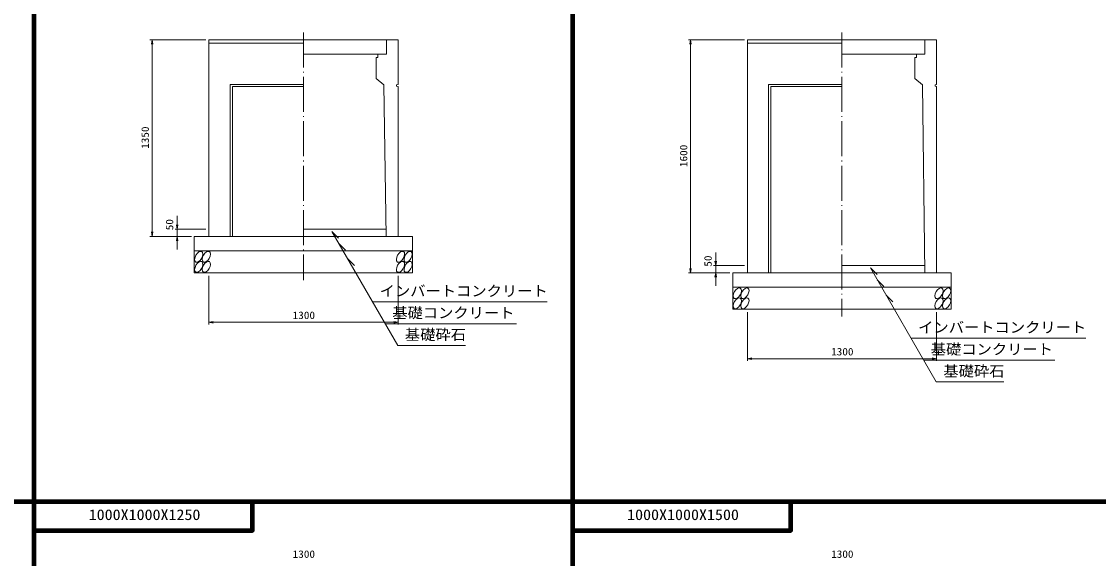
# Model space of a CAD drawing. Units: millimetres, scale not verified. Extents: x -8410 to 41710, y -74801 to 5940.
# Drawn here: x 12023 to 19423, y -69332 to -65645 of the extents above; entities that cross this region are included whole.
import ezdxf
from ezdxf.enums import TextEntityAlignment as Align

# ---------------------------------------------------------------- set-up
doc = ezdxf.new("R2010")
doc.units = ezdxf.units.MM
doc.header["$LTSCALE"] = 20
doc.linetypes.add('LONG_DASHED_DOTTED', pattern=[15.25, 12, -1.5, 0.25, -1.5])
for name, color, linetype, lineweight in [('0-0_グループ[0](0)-D-BMK(0)', 2, 'LONG_DASHED_DOTTED', 13), ('0-1_グループ[0](0)-D-STR(1)', 1, 'Continuous', 13), ('0-2_グループ[0](0)-D-STR-DIM(2)', 7, 'Continuous', 13), ('0-3_グループ[0](0)-D-STR-HTXT(3)', 7, 'Continuous', 13), ('0-5_グループ[0](0)-D-TTL(5)', 2, 'Continuous', 140)]:
    doc.layers.add(name, color=color, linetype=linetype, lineweight=lineweight)
doc.layers.add('0-4_グループ[0](0)-D-STR-TXT(4)', color=7, linetype='Continuous')
doc.layers.add('0-6_グループ[0](0)-D-TTL-TXT(6)', color=7, linetype='Continuous')
doc.styles.add('ＭＳ ゴシック', font='')
doc.styles.get('ＭＳ ゴシック').set_extended_font_data('MS Gothic')

msp = doc.modelspace()

# ---------------------------------------------------------------- linework, layer by layer
at = {"layer": '0-0_グループ[0](0)-D-BMK(0)'}
for p, q in [((13960, -65720), (13960, -67420)), ((17660, -65720), (17660, -67670))]:
    msp.add_line(p, q, dxfattribs=at)
at = {"layer": '0-1_グループ[0](0)-D-STR(1)'}
for p, q in [((14610, -65770), (13310, -65770)), ((13310, -65770), (13310, -67120)), ((14610, -65770), (14610, -66076.5)), ((18310, -65770), (17010, -65770)), ((17010, -65770), (17010, -67370)), ((18310, -65770), (18310, -66076.5)), ((13960, -65793.3), (13310, -65793.3)), ((17660, -65793.3), (17010, -65793.3)), ((14460, -65892), (14460, -66035)), ((18160, -65892), (18160, -66035)), ((13456.5, -66076.5), (13456.5, -67120)), ((13456.5, -66076.5), (13960, -66076.5)), ((14600, -66080), (14610, -66076.5)), ((17156.5, -66076.5), (17156.5, -67370)), ((17156.5, -66076.5), (17660, -66076.5)), ((18300, -66080), (18310, -66076.5)), ((13471.5, -66091.5), (13471.5, -67120)), ((13471.5, -66091.5), (13960, -66091.5)), ((14610, -66091.5), (14610, -67120)), ((17171.5, -66091.5), (17171.5, -67370)), ((17171.5, -66091.5), (17660, -66091.5)), ((18310, -66091.5), (18310, -67370)), ((14526.59, -67070), (13960, -67070)), ((14710, -67120), (13210, -67120)), ((13210, -67120), (13210, -67370)), ((14710, -67120), (14710, -67370)), ((14710, -67220), (13210, -67220)), ((18230.02, -67320), (17660, -67320)), ((14710, -67370), (13210, -67370)), ((18410, -67370), (16910, -67370)), ((16910, -67370), (16910, -67620)), ((18410, -67370), (18410, -67620)), ((18410, -67470), (16910, -67470)), ((18410, -67620), (16910, -67620))]:
    msp.add_line(p, q, dxfattribs=at)
for points in [[(14530, -65770), (14530, -65870), (13960, -65870)], [(18230, -65770), (18230, -65870), (17660, -65870)], [(14472, -65870), (14472, -65892), (14460, -65892)], [(18172, -65870), (18172, -65892), (18160, -65892)], [(14527.27, -67120), (14513, -66080), (14460, -66035)], [(14610, -66091.5), (14600, -66088), (14600, -66080)], [(18230.71, -67370), (18213, -66080), (18160, -66035)], [(18310, -66091.5), (18300, -66088), (18300, -66080)]]:
    msp.add_lwpolyline(points, dxfattribs=at)
for centre in [(13240.65, -67260.5), (13293.15, -67260.5), (14626.65, -67260.5), (14679.15, -67260.5), (13240.65, -67329.5), (13293.15, -67329.5), (14626.65, -67329.5), (14679.15, -67329.5), (16940.65, -67510.5), (16993.15, -67510.5), (18326.65, -67510.5), (18379.15, -67510.5), (16940.65, -67579.5), (16993.15, -67579.5), (18326.65, -67579.5), (18379.15, -67579.5)]:
    msp.add_ellipse(centre, major_axis=(-20.62, -35.72), ratio=0.545455, dxfattribs=at)
at = {"layer": '0-2_グループ[0](0)-D-STR-DIM(2)'}
for p, q in [((13290, -65770), (12905, -65770)), ((12920, -67120), (12920, -65770)), ((16990, -65770), (16605, -65770)), ((16620, -67370), (16620, -65770)), ((13092.48, -67210), (13092.48, -66980)), ((13092.48, -67070), (13092.48, -66980)), ((13290, -67070), (13077.48, -67070)), ((13190, -67120), (12905, -67120)), ((13190, -67120), (13077.48, -67120)), ((13092.48, -67210), (13092.48, -67120)), ((16792.48, -67460), (16792.48, -67230)), ((16792.48, -67320), (16792.48, -67230)), ((16990, -67320), (16777.48, -67320)), ((13310, -67390), (13310, -67725)), ((14610, -67390), (14610, -67725)), ((16890, -67370), (16605, -67370)), ((16890, -67370), (16777.48, -67370)), ((16792.48, -67460), (16792.48, -67370)), ((13310, -67710), (14610, -67710)), ((17010, -67640), (17010, -67975)), ((18310, -67640), (18310, -67975)), ((17010, -67960), (18310, -67960))]:
    msp.add_line(p, q, dxfattribs=at)
for points in [[(12925, -65800), (12920, -65770), (12915, -65800)], [(16625, -65800), (16620, -65770), (16615, -65800)], [(13087.48, -67040), (13092.48, -67070), (13097.48, -67040)], [(12915, -67090), (12920, -67120), (12925, -67090)], [(13097.48, -67150), (13092.48, -67120), (13087.48, -67150)], [(16615, -67340), (16620, -67370), (16625, -67340)], [(16787.48, -67290), (16792.48, -67320), (16797.48, -67290)], [(16797.48, -67400), (16792.48, -67370), (16787.48, -67400)], [(13340, -67705), (13310, -67710), (13340, -67715)], [(14580, -67715), (14610, -67710), (14580, -67705)], [(17040, -67955), (17010, -67960), (17040, -67965)], [(18280, -67965), (18310, -67960), (18280, -67955)]]:
    msp.add_lwpolyline(points, dxfattribs=at)
at = {"layer": '0-3_グループ[0](0)-D-STR-HTXT(3)'}
for p, q in [((14155.9, -67086.82), (14608.07, -67870)), ((14155.9, -67086.82), (14201.65, -67132.58)), ((14203.11, -67168.59), (14248.86, -67214.35)), ((14263.78, -67273.68), (14309.53, -67319.43)), ((17855.9, -67336.82), (18308.07, -68120)), ((17855.9, -67336.82), (17901.65, -67382.58)), ((17903.11, -67418.59), (17948.86, -67464.35)), ((17963.78, -67523.68), (18009.53, -67569.43)), ((14434.86, -67570), (15635.46, -67570)), ((14521.47, -67720), (15422.93, -67720)), ((18134.86, -67820), (19335.46, -67820)), ((14608.07, -67870), (15072.26, -67870)), ((18221.47, -67970), (19122.93, -67970)), ((18308.07, -68120), (18772.26, -68120))]:
    msp.add_line(p, q, dxfattribs=at)
at = {"layer": '0-5_グループ[0](0)-D-TTL(5)'}
for p, q in [((12110, -74801.43), (12110, -47940)), ((15810, -74801.43), (15810, -47940)), ((8410, -68940), (34310, -68940)), ((8410, -68940), (34310, -68940))]:
    msp.add_line(p, q, dxfattribs=at)
for points in [[(12110, -69140), (13610, -69140), (13610, -68940)], [(15810, -69140), (17310, -69140), (17310, -68940)]]:
    msp.add_lwpolyline(points, dxfattribs=at)

# ---------------------------------------------------------------- texts
at = {"layer": '0-2_グループ[0](0)-D-STR-DIM(2)', "style": 'ＭＳ ゴシック', "width": 1.1}
for s, p in [('1350', (12913, -66519.2)), ('1600', (16613, -66644.2)), ('50', (13080.47, -67078.3)), ('50', (16780.47, -67328.3))]:
    msp.add_text(s, height=51.32, rotation=90, dxfattribs=at).set_placement(p, align=Align.BOTTOM_LEFT)
for p in [(13885.8, -67703), (17585.8, -67953), (13885.8, -69343), (17585.8, -69343)]:
    msp.add_text('1300', height=51.32, dxfattribs=at).set_placement(p, align=Align.BOTTOM_LEFT)
at = {"layer": '0-4_グループ[0](0)-D-STR-TXT(4)', "style": 'ＭＳ ゴシック', "width": 1.05}
for s, p in [('インバートコンクリート', (14483.57, -67553.68)), ('基礎コンクリート', (14570.17, -67703.68)), ('インバートコンクリート', (18183.57, -67803.68)), ('基礎砕石', (14656.77, -67853.68)), ('基礎コンクリート', (18270.17, -67953.68)), ('基礎砕石', (18356.77, -68103.68))]:
    msp.add_text(s, height=73.31, dxfattribs=at).set_placement(p, align=Align.BOTTOM_LEFT)
at = {"layer": '0-6_グループ[0](0)-D-TTL-TXT(6)', "style": 'ＭＳ ゴシック', "width": 1.1}
for s, p in [('1000X1000X1250', (12484, -69090)), ('1000X1000X1500', (16184, -69090))]:
    msp.add_text(s, height=73.31, dxfattribs=at).set_placement(p, align=Align.BOTTOM_LEFT)

doc.saveas('drawing.dxf')
